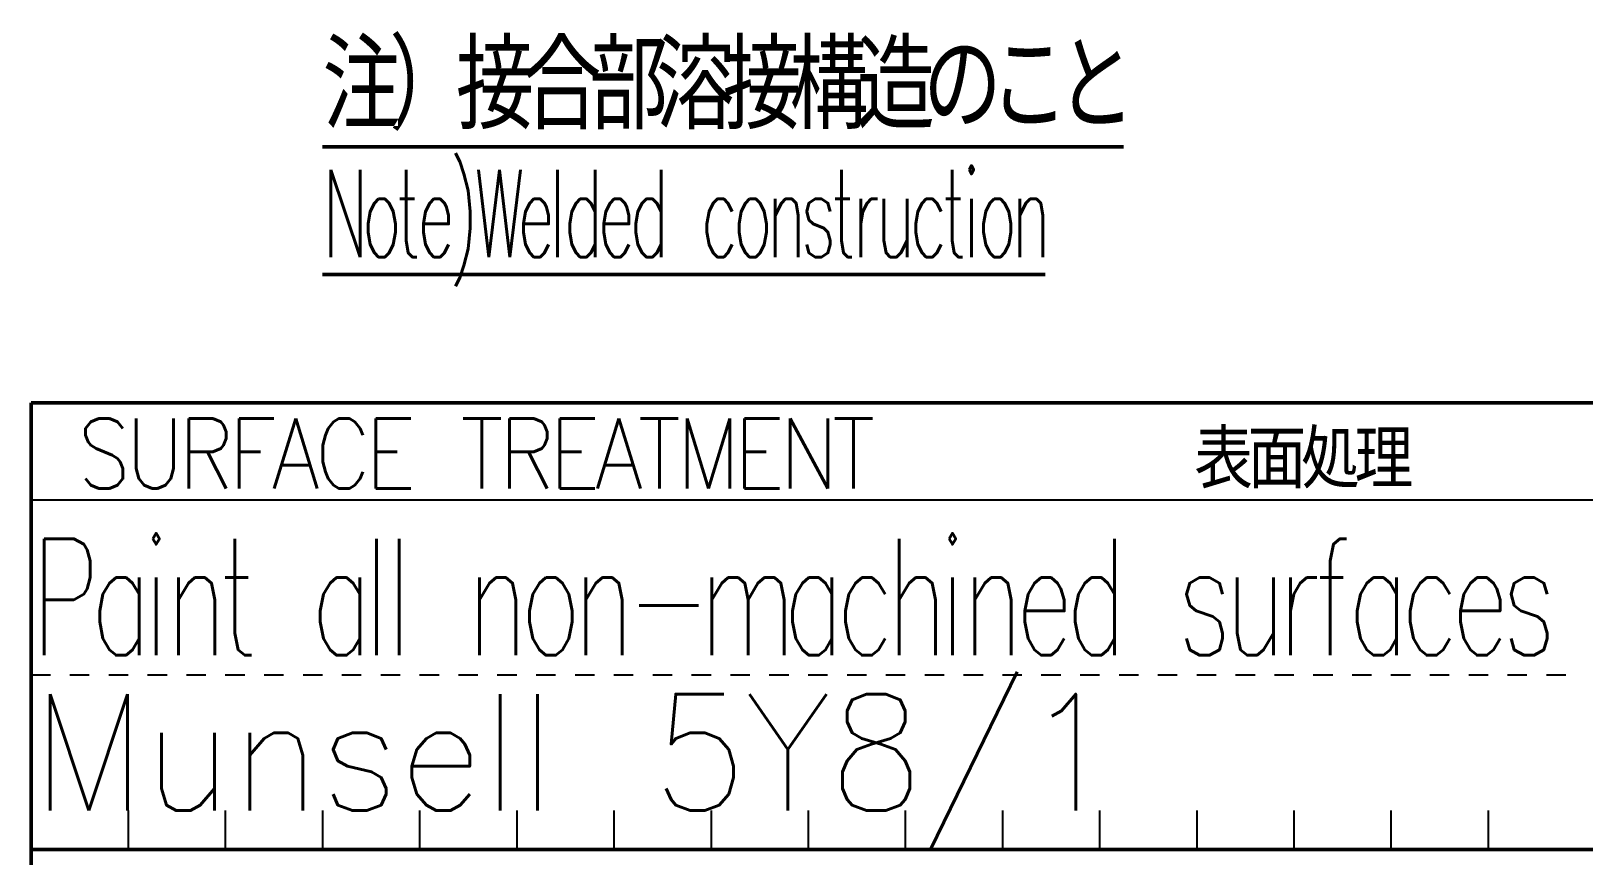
# Model space of a CAD drawing. Header units: millimetres. Extents: x -1556 to 1738, y -901 to 1368.
# Drawn here: x 1028 to 1347.7, y -689.3 to -519.4 of the extents above; entities that cross this region are included whole.
import ezdxf

# ---------------------------------------------------------------- set-up
doc = ezdxf.new("R2010")
doc.units = ezdxf.units.MM
doc.header["$LTSCALE"] = 1.453415
for name, color, linetype in [('NoLayerName_002', 7, 'Continuous'), ('※200以降使用不可', 7, 'Continuous'), ('設計用（構成部品類）', 7, 'Continuous')]:
    doc.layers.add(name, color=color, linetype=linetype)
doc.styles.get("Standard").update_dxf_attribs({"font": 'txt', "bigfont": 'extfont2'})

# ---------------------------------------------------------------- blocks, each defined once
blk = doc.blocks.new('JZB_0001')
at = {"layer": '※200以降使用不可', "color": 30, "linetype": 'Continuous', "lineweight": 50}
for p, q in [((646, 76.288), (821, 76.288)), ((646, 76.288), (646, 9.288)), ((646, 53.288), (821, 53.288))]:
    blk.add_line(p, q, dxfattribs=at)
at = {"layer": '※200以降使用不可', "color": 30, "linetype": 'Continuous', "lineweight": 25}
for p, q in [((646, 71.288), (821, 71.288)), ((646, 62.288), (647, 62.288)), ((646, 62.288), (647, 62.288)), ((647.999, 62.288), (648.999, 62.288)), ((649.999, 62.288), (650.999, 62.288)), ((651.999, 62.288), (652.999, 62.288)), ((653.999, 62.288), (654.999, 62.288)), ((655.999, 62.288), (656.999, 62.288)), ((657.999, 62.288), (658.999, 62.288)), ((659.999, 62.288), (660.999, 62.288)), ((661.999, 62.288), (662.999, 62.288)), ((663.999, 62.288), (664.999, 62.288)), ((665.999, 62.288), (666.999, 62.288)), ((667.999, 62.288), (668.999, 62.288)), ((669.999, 62.288), (670.999, 62.288)), ((671.999, 62.288), (672.999, 62.288)), ((673.999, 62.288), (674.999, 62.288)), ((675.999, 62.288), (676.999, 62.288)), ((677.999, 62.288), (678.999, 62.288)), ((679.999, 62.288), (680.999, 62.288)), ((681.999, 62.288), (682.999, 62.288)), ((683.999, 62.288), (684.999, 62.288)), ((685.999, 62.288), (686.999, 62.288)), ((687.999, 62.288), (688.999, 62.288)), ((689.999, 62.288), (690.999, 62.288)), ((691.999, 62.288), (692.999, 62.288)), ((693.999, 62.288), (694.999, 62.288)), ((695.999, 62.288), (696.999, 62.288)), ((697.999, 62.288), (698.999, 62.288)), ((699.999, 62.288), (700.999, 62.288)), ((701.999, 62.288), (702.999, 62.288)), ((703.999, 62.288), (704.999, 62.288)), ((705.999, 62.288), (706.999, 62.288)), ((707.999, 62.288), (708.999, 62.288)), ((709.999, 62.288), (710.999, 62.288)), ((711.999, 62.288), (712.999, 62.288)), ((713.999, 62.288), (714.999, 62.288)), ((715.999, 62.288), (716.999, 62.288)), ((717.999, 62.288), (718.999, 62.288)), ((719.999, 62.288), (720.999, 62.288)), ((721.999, 62.288), (722.999, 62.288)), ((723.999, 62.288), (724.999, 62.288)), ((650.999, 55.288), (650.999, 53.288)), ((655.999, 55.288), (655.999, 53.288)), ((660.999, 55.288), (660.999, 53.288)), ((665.999, 55.288), (665.999, 53.288)), ((670.999, 55.288), (670.999, 53.288)), ((675.999, 55.288), (675.999, 53.288)), ((680.999, 55.288), (680.999, 53.288)), ((685.999, 55.288), (685.999, 53.288)), ((690.999, 55.288), (690.999, 53.288)), ((695.999, 55.288), (695.999, 53.288)), ((700.999, 55.288), (700.999, 53.288)), ((705.999, 55.288), (705.999, 53.288)), ((710.999, 55.288), (710.999, 53.288)), ((715.999, 55.288), (715.999, 53.288)), ((720.999, 55.288), (720.999, 53.288))]:
    blk.add_line(p, q, dxfattribs=at)
at = {"layer": '※200以降使用不可', "color": 30, "lineweight": 25, "attachment_point": 7, "line_spacing_factor": 0.6}
for s, insert, char_height, width in [('\\A1;\\W0.894427;\\T0.894427;SURFACE TREATMENT', (648.382, 71.876), 3.6, 52.02), ('\\A1;\\W0.912871;\\T0.912871;表面処理', (705.876, 71.876), 3, 13.96693)]:
    blk.add_mtext(s, dxfattribs=dict(at, insert=insert, char_height=char_height, width=width))
blk = doc.blocks.new('JZB_0003')
at = {"layer": '設計用（構成部品類）', "color": 7, "lineweight": 50, "char_height": 4.5, "attachment_point": 7, "line_spacing_factor": 0.6}
for s, insert, width in [('\\A1;\\W0.816497;\\T0.816497;\\L注）接合部溶接構造のこと\\l', (0, 9), 56.21579), ('\\A1;\\W0.560584;\\T0.750000;\\LNote)Welded construction\\l', (0, 1), 45.9)]:
    blk.add_mtext(s, dxfattribs=dict(at, insert=insert, width=width))

msp = doc.modelspace()

# ---------------------------------------------------------------- block references
at = {"layer": '※200以降使用不可', "xscale": 4, "yscale": 4, "zscale": 4}
msp.add_blockref('JZB_0001', (-1556, -901.1524), dxfattribs=at)
at = {"layer": '設計用（構成部品類）', "xscale": 4, "yscale": 4, "zscale": 4}
msp.add_blockref('JZB_0003', (1088, -576), dxfattribs=at)

# ---------------------------------------------------------------- texts
at = {"layer": 'NoLayerName_002', "color": 7, "lineweight": 50, "char_height": 24, "attachment_point": 4, "line_spacing_factor": 0.6}
for s, insert, width in [('\\A1;\\W0.658911;\\T0.750000;Paint all non-machined surfaces', (1028, -636), 361.247865), ('\\A1;\\W0.963625;\\T0.963625;Munsell 5Y8/1', (1028, -671.9998), 276.250553)]:
    msp.add_mtext(s, dxfattribs=dict(at, insert=insert, width=width))

doc.saveas('drawing.dxf')
